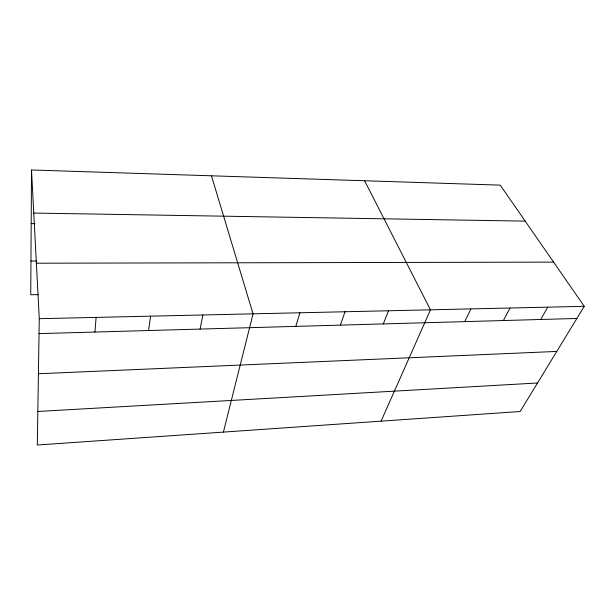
<?xml version="1.0" encoding="UTF-8"?>
<svg xmlns="http://www.w3.org/2000/svg" width="615" height="615" viewBox="0 0 615 615"><rect width="100%" height="100%" fill="white"/><g stroke="black" fill="none" stroke-linecap="round" stroke-linejoin="round"><path stroke-width="0.92" d="M31.511 169.986L39.275 318.685L37.3 445.014L520.144 411.504L584.25 306.332L500.256 185.138L31.511 169.986L30.75 294.754L38.353 294.647M94.948 332.046L96.094 317.394M148.584 330.539L150.567 316.164M200.083 329.087L202.842 314.98M223.422 432.099L253.049 313.842L211.445 175.798M295.807 326.388L299.912 312.774M340.349 325.127L345.038 311.751M383.291 323.921L388.526 310.767M381.085 421.152L430.469 309.822L364.603 180.749M464.732 321.622L470.936 308.899M503.377 320.53L510.004 308.015M540.731 319.477L547.757 307.162M37.823 411.473L537.525 382.991M38.414 373.751L556.76 351.434M39.045 333.622L576.855 318.462M39.275 318.685L584.25 306.332M30.958 261.029L36.608 261.021M36.377 263.212L553.608 262.121M31.181 223.622L35.009 223.668M33.756 213.059L525.202 221.131"/></g></svg>
